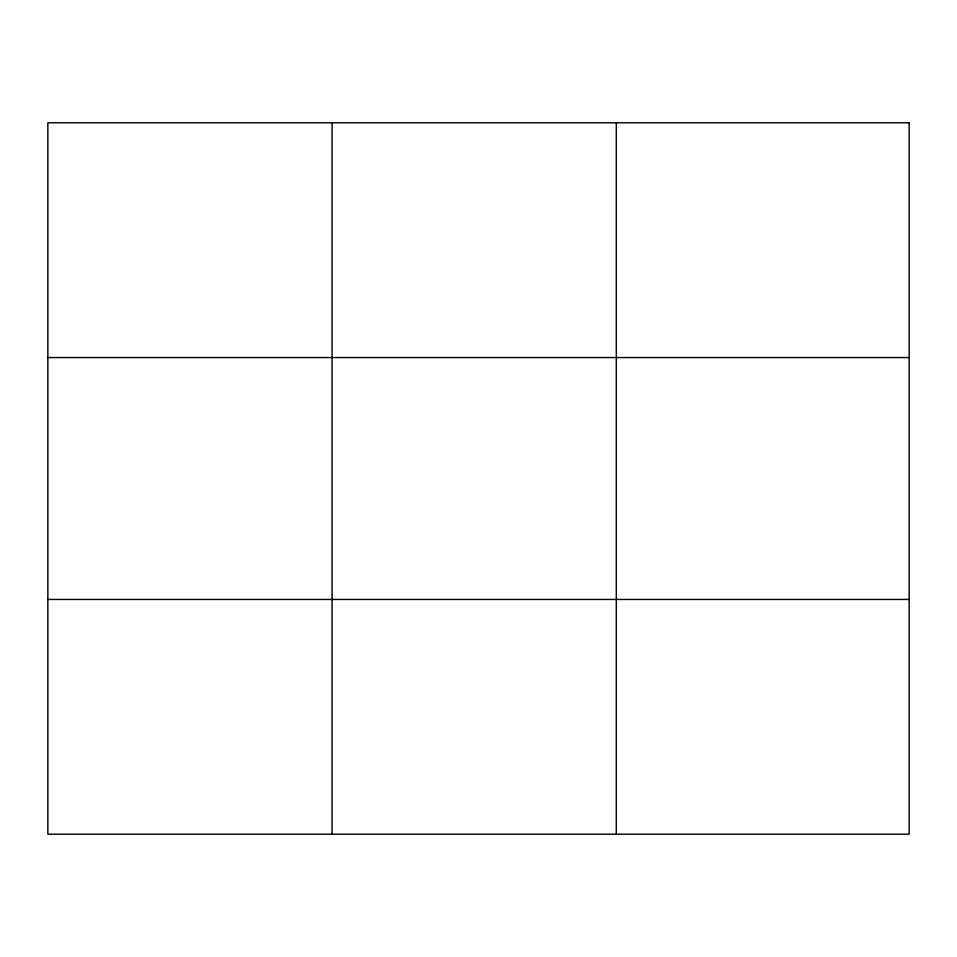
<?xml version="1.0" encoding="UTF-8"?>
<svg xmlns="http://www.w3.org/2000/svg" width="957" height="957" viewBox="0 0 957 957"><rect width="100%" height="100%" fill="white"/><g stroke="black" fill="none" stroke-linecap="round" stroke-linejoin="round"><path stroke-width="1.44" d="M332.079 122.783L332.079 834.217M616.308 122.783L616.308 834.217M47.85 357.559L909.15 357.559M47.85 599.441L909.15 599.441M909.15 122.783L909.15 834.217L47.85 834.217L47.85 122.783L909.15 122.783"/></g></svg>
